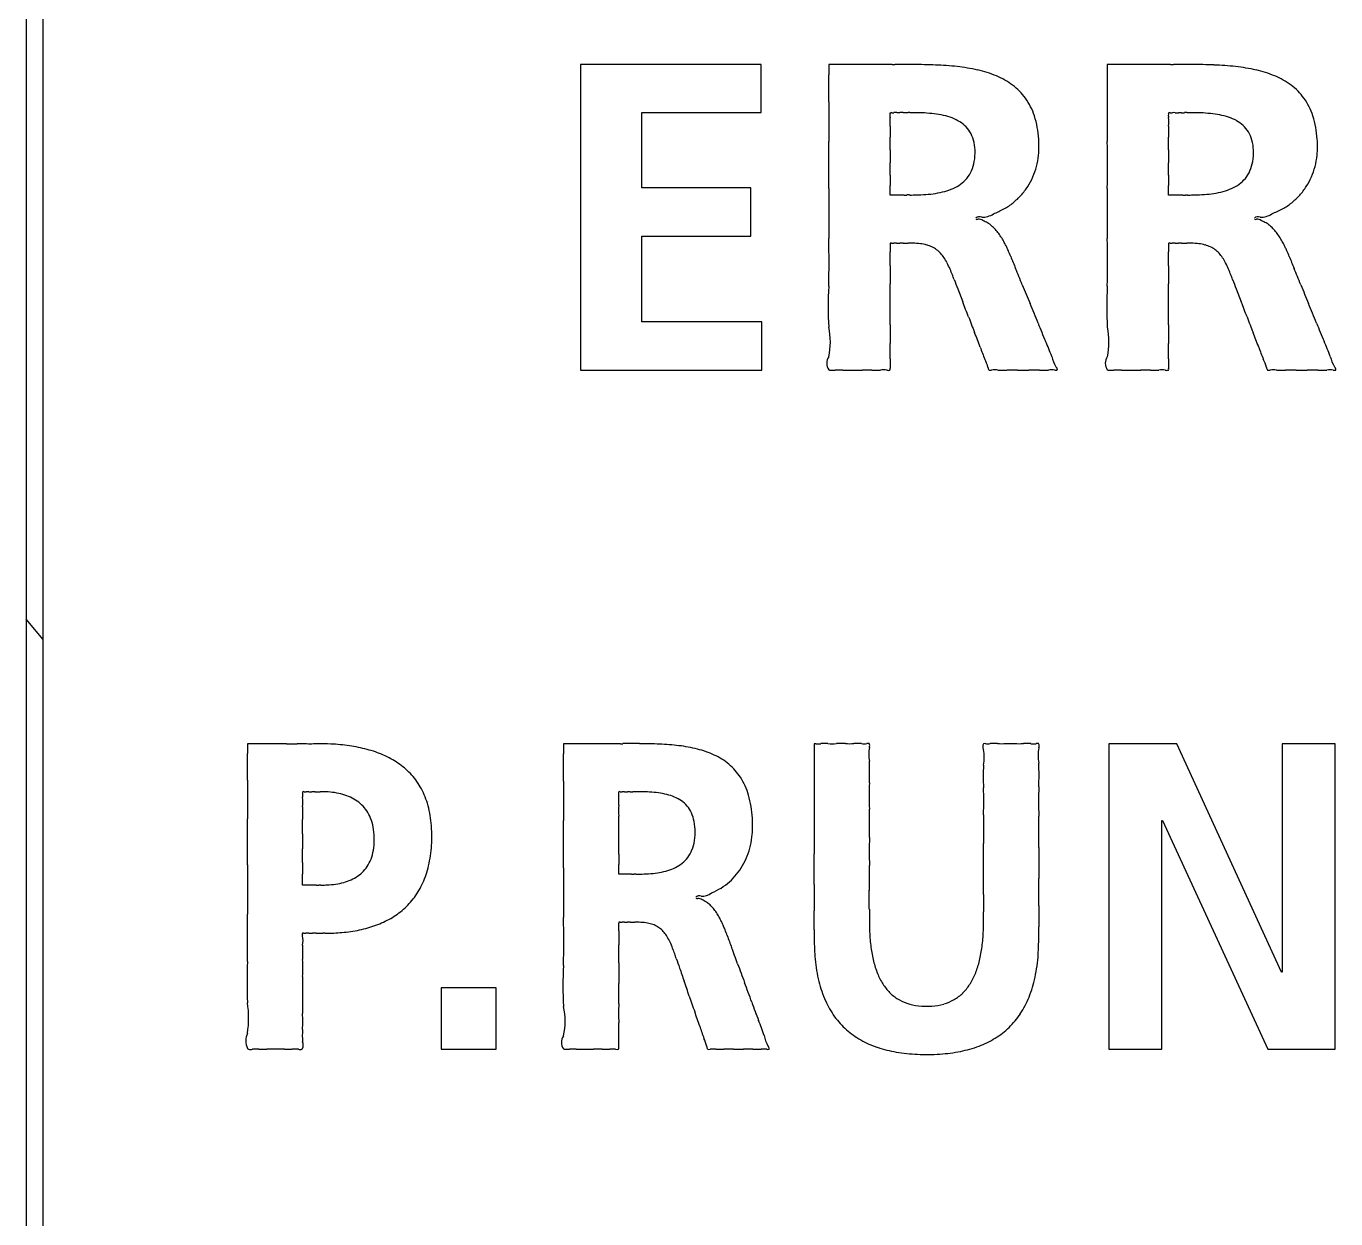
# Model space of a CAD drawing. Header units: millimetres. Extents: x -11 to 5160, y -11 to 2043.
# Drawn here: x 4518.649 to 4522.526, y 1661.252 to 1664.783 of the extents above; entities that cross this region are included whole.
import ezdxf

# ---------------------------------------------------------------- set-up
doc = ezdxf.new("R2010")
doc.units = ezdxf.units.MM

msp = doc.modelspace()

# ---------------------------------------------------------------- linework, layer by layer
at = {"color": 7, "linetype": 'Continuous'}
for p, q in [((4518.6494, 1676.1281), (4518.6494, 1650.2934)), ((4518.6997, 1650.2934), (4518.6997, 1676.1281)), ((4520.8248, 1664.6692), (4520.2907, 1664.6692)), ((4520.2907, 1664.6692), (4520.2907, 1663.7646)), ((4520.8248, 1664.5267), (4520.8248, 1664.6692)), ((4521.0254, 1664.6692), (4521.0254, 1664.6391)), ((4521.0319, 1664.6692), (4521.0254, 1664.6692)), ((4521.1937, 1664.6692), (4521.0319, 1664.6692)), ((4521.8499, 1664.6692), (4521.8499, 1664.6391)), ((4521.8564, 1664.6692), (4521.8499, 1664.6692)), ((4522.0182, 1664.6692), (4521.8564, 1664.6692)), ((4520.4722, 1664.3037), (4520.4722, 1664.5267)), ((4520.4722, 1664.5267), (4520.8248, 1664.5267)), ((4521.2069, 1664.5254), (4521.2076, 1664.5267)), ((4522.0313, 1664.5254), (4522.032, 1664.5267)), ((4520.7949, 1664.3037), (4520.4722, 1664.3037)), ((4520.7949, 1664.1611), (4520.7949, 1664.3037)), ((4521.2069, 1664.2829), (4521.2069, 1664.2906)), ((4522.0313, 1664.2829), (4522.0313, 1664.2906)), ((4521.2487, 1664.2829), (4521.2069, 1664.2829)), ((4522.0732, 1664.2829), (4522.0313, 1664.2829)), ((4520.4722, 1663.9072), (4520.4722, 1664.1611)), ((4520.4722, 1664.1611), (4520.7949, 1664.1611)), ((4521.4071, 1664.0049), (4521.422, 1663.9664)), ((4522.2316, 1664.0049), (4522.2465, 1663.9664)), ((4520.8274, 1663.9072), (4520.4722, 1663.9072)), ((4520.8274, 1663.7646), (4520.8274, 1663.9072)), ((4520.2907, 1663.7646), (4520.8274, 1663.7646)), ((4518.6997, 1662.9669), (4518.6494, 1663.0268)), ((4519.3045, 1662.6587), (4519.3045, 1662.6295)), ((4519.3112, 1662.6587), (4519.3045, 1662.6587)), ((4519.4196, 1662.6587), (4519.3112, 1662.6587)), ((4520.2402, 1662.6587), (4520.2402, 1662.6287)), ((4520.246, 1662.6587), (4520.2402, 1662.6587)), ((4520.3916, 1662.6587), (4520.246, 1662.6587)), ((4520.9822, 1662.6587), (4520.9822, 1662.4259)), ((4520.9875, 1662.6587), (4520.9822, 1662.6587)), ((4522.0554, 1662.6587), (4521.8549, 1662.6587)), ((4521.8549, 1662.6587), (4521.8549, 1661.7541)), ((4522.3656, 1661.9824), (4522.0554, 1662.6587)), ((4522.5242, 1662.6587), (4522.3679, 1662.6587)), ((4522.3679, 1662.6587), (4522.3679, 1661.9824)), ((4522.5242, 1661.7541), (4522.5242, 1662.6587)), ((4519.4677, 1662.5149), (4519.4684, 1662.5164)), ((4520.4034, 1662.5151), (4520.404, 1662.5164)), ((4522.0111, 1661.7541), (4522.0111, 1662.4308)), ((4522.0111, 1662.4308), (4522.0135, 1662.4308)), ((4522.0135, 1662.4308), (4522.3248, 1661.7541)), ((4519.4677, 1662.2402), (4519.4677, 1662.2724)), ((4520.4034, 1662.2726), (4520.4034, 1662.301)), ((4520.4411, 1662.2726), (4520.4034, 1662.2726)), ((4519.499, 1662.2402), (4519.4677, 1662.2402)), ((4519.5182, 1662.0977), (4519.5272, 1662.0977)), ((4522.3679, 1661.9824), (4522.3656, 1661.9824)), ((4520.0409, 1661.9356), (4519.8776, 1661.9356)), ((4519.8776, 1661.9356), (4519.8776, 1661.7541)), ((4520.0409, 1661.7541), (4520.0409, 1661.9356)), ((4519.8776, 1661.7541), (4520.0409, 1661.7541)), ((4521.8549, 1661.7541), (4522.0111, 1661.7541)), ((4522.3248, 1661.7541), (4522.5242, 1661.7541))]:
    msp.add_line(p, q, dxfattribs=at)
for centre, radius, start, end in [((3833.9958, 1664.5988), 687.0296, 359.996637, 0.003363), ((4521.2031, 1498.3243), 166.3449, 89.996752, 90.003248), ((4521.2168, 1690.4751), 25.806, 269.9907, 270.0093), ((4521.2408, 1654.8479), 9.8213, 89.79577, 90.11567), ((4521.2709, 1662.829), 1.8401, 87.8127, 89.8478), ((4521.3071, 1663.7609), 0.9075, 83.7893, 87.8503), ((4521.3481, 1664.1311), 0.535, 77.2599, 83.8665), ((4521.3929, 1664.3266), 0.3345, 67.3918, 77.3615), ((4521.4347, 1664.4267), 0.226, 53.4404, 67.428), ((3834.8439, 1664.5988), 687.0061, 359.996637, 0.003363), ((4522.0276, 1498.4139), 166.2553, 89.996751, 90.003249), ((4522.0412, 1690.4612), 25.7921, 269.99069, 270.00931), ((4522.0653, 1654.8543), 9.8149, 89.7957, 90.1157), ((4522.0954, 1662.8296), 1.8396, 87.8123, 89.8477), ((4522.1315, 1663.7609), 0.9075, 83.7891, 87.8499), ((4522.1725, 1664.131), 0.5351, 77.2607, 83.8663), ((4522.2173, 1664.3265), 0.3346, 67.3947, 77.3622), ((4522.2592, 1664.4266), 0.2261, 53.4463, 67.431), ((4521.4595, 1664.4617), 0.1831, 36.0404, 53.1436), ((4522.284, 1664.4617), 0.1832, 36.0479, 53.1498), ((4719.5477, 1664.4999), 198.5223, 179.983099, 180.016901), ((4521.4497, 1664.4568), 0.1939, 18.0664, 35.5025), ((4720.3654, 1664.4999), 198.5155, 179.983099, 180.016901), ((4522.2742, 1664.4568), 0.1939, 18.0722, 35.5101), ((4521.2341, 1664.5187), 0.028, 166.2446, 193.7554), ((4521.2096, 1664.5222), 0.00485, 66.3424, 113.6576), ((4521.2148, 1664.551), 0.0246, 262.3301, 277.6699), ((4521.2222, 1664.4207), 0.1061, 87.7396, 92.2604), ((4521.2311, 1664.9508), 0.4241, 269.3709, 270.6291), ((4521.2404, 1662.9114), 1.6153, 89.8333, 90.1667), ((4521.2495, 1670.5521), 6.0254, 269.95899, 270.04101), ((4521.2573, 1633.0191), 31.5075, 89.99364, 90.00636), ((4521.263, 1649.7063), 14.8204, 89.99131, 90.00869), ((4521.2655, 1662.7871), 1.7395, 89.7765, 90.0079), ((4521.2702, 1663.7416), 0.785, 87.7177, 89.851), ((4521.2829, 1664.0514), 0.475, 84.251, 87.7533), ((4521.2999, 1664.2177), 0.3078, 79.0472, 84.2961), ((4521.3196, 1664.3184), 0.2052, 71.6015, 79.1158), ((4522.0585, 1664.5187), 0.028, 166.2225, 193.7775), ((4522.034, 1664.5222), 0.00486, 66.3435, 113.6565), ((4522.0392, 1664.551), 0.0246, 262.3303, 277.6697), ((4522.0467, 1664.4205), 0.1062, 87.7397, 92.2603), ((4522.0555, 1664.9514), 0.4248, 269.3709, 270.6291), ((4522.0649, 1662.909), 1.6176, 89.8333, 90.1667), ((4522.0739, 1670.5608), 6.0342, 269.95899, 270.04101), ((4522.0817, 1632.977), 31.5497, 89.99364, 90.00636), ((4522.0875, 1649.6804), 14.8462, 89.99131, 90.00869), ((4522.09, 1662.7865), 1.7401, 89.7765, 90.0079), ((4522.0947, 1663.7418), 0.7848, 87.7174, 89.8511), ((4522.1074, 1664.0517), 0.4747, 84.2492, 87.753), ((4522.1244, 1664.218), 0.3075, 79.0424, 84.2943), ((4522.1441, 1664.3186), 0.205, 71.5921, 79.1111), ((4521.8932, 1664.4706), 0.6865, 178.6211, 181.3789), ((4521.0522, 1664.4996), 0.1552, 355.3902, 4.6098), ((4521.3402, 1664.3799), 0.1403, 61.2571, 71.6678), ((4521.358, 1664.4124), 0.1033, 47.6608, 61.233), ((4521.3671, 1664.423), 0.0893, 31.6482, 47.3944), ((4521.3705, 1664.4328), 0.2767, 3.2885, 17.6971), ((4522.7165, 1664.4706), 0.6854, 178.6189, 181.3811), ((4521.8769, 1664.4996), 0.1549, 355.3827, 4.6173), ((4522.1647, 1664.3801), 0.1402, 61.2415, 71.6582), ((4522.1825, 1664.4125), 0.1032, 47.64, 61.217), ((4522.1915, 1664.4231), 0.0893, 31.6275, 47.3731), ((4522.195, 1664.4328), 0.2766, 3.2899, 17.7025), ((4465.1463, 1664.3717), 55.8792, 359.92852, 0.07148), ((4518.4276, 1664.4353), 2.7794, 359.6123, 0.3877), ((4521.3609, 1664.4199), 0.0963, 15.5231, 31.2736), ((4521.3258, 1664.4109), 0.1325, 1.9959, 15.2345), ((4521.3654, 1664.4271), 0.2822, 354.5785, 4.3885), ((4465.9727, 1664.3717), 55.8773, 359.92851, 0.07149), ((4519.2565, 1664.4353), 2.7748, 359.6116, 0.3884), ((4522.1852, 1664.4199), 0.0963, 15.5098, 31.2532), ((4522.1501, 1664.4109), 0.1326, 1.9938, 15.2222), ((4522.1899, 1664.4271), 0.2822, 354.5782, 4.3895), ((4531.8713, 1664.3971), 10.6644, 179.89611, 180.10389), ((4521.3036, 1664.408), 0.1548, 350.3287, 2.7731), ((4532.6783, 1664.3971), 10.647, 179.89594, 180.10406), ((4522.1279, 1664.408), 0.1549, 350.3365, 2.7707), ((4481.9706, 1664.3597), 39.2363, 359.97356, 0.02644), ((4521.3416, 1664.4012), 0.1162, 336.1756, 350.487), ((4521.4373, 1664.4202), 0.2098, 336.501, 345.4445), ((4521.4276, 1664.4228), 0.2199, 345.4416, 354.1736), ((4482.8589, 1664.3597), 39.1725, 359.97352, 0.02648), ((4522.1659, 1664.4012), 0.1162, 336.192, 350.4952), ((4522.2618, 1664.4202), 0.2098, 336.5012, 345.4446), ((4522.252, 1664.4228), 0.2199, 345.4417, 354.1736), ((4660.1769, 1664.3264), 138.9699, 179.99377, 180.00623), ((4521.3569, 1664.3969), 0.1007, 305.7278, 320.0325), ((4521.3598, 1664.3938), 0.0965, 320.3355, 335.8236), ((4521.4429, 1664.4179), 0.2037, 327.3755, 336.4667), ((4660.7753, 1664.3264), 138.7439, 179.993759, 180.006241), ((4522.1814, 1664.3968), 0.1007, 305.7459, 320.0528), ((4522.1842, 1664.3938), 0.0965, 320.356, 335.8405), ((4522.2674, 1664.4179), 0.2037, 327.3759, 336.4669), ((4536.1425, 1664.2281), 15.1172, 179.72029, 180.27971), ((4041.26, 1664.301), 479.9469, 359.998763, 0.001237), ((4521.286, 1664.6445), 0.361, 274.2413, 278.7994), ((4521.3035, 1664.5331), 0.2482, 278.7489, 285.1784), ((4521.3233, 1664.4606), 0.1731, 285.1153, 293.9445), ((4521.3428, 1664.417), 0.1253, 293.9158, 305.608), ((4521.4494, 1664.4136), 0.1959, 317.9846, 327.4159), ((4536.9664, 1664.2281), 15.1167, 179.72028, 180.27972), ((4042.8649, 1664.301), 479.1664, 359.998761, 0.001239), ((4522.1105, 1664.6442), 0.3607, 274.2423, 278.8027), ((4522.128, 1664.5328), 0.248, 278.7521, 285.1854), ((4522.1478, 1664.4605), 0.1729, 285.1224, 293.9567), ((4522.1672, 1664.4169), 0.1252, 293.9283, 305.6256), ((4522.2739, 1664.4136), 0.1959, 317.9852, 327.4163), ((4521.2528, 1736.0585), 71.7756, 269.996777, 270.003223), ((4521.2599, 1648.0837), 16.1993, 89.98922, 90.01078), ((4521.2645, 1667.1702), 2.8872, 269.9677, 270.0323), ((4521.2663, 1665.1219), 0.839, 269.9913, 271.1912), ((4521.2731, 1664.8128), 0.5298, 271.149, 274.2864), ((4521.465, 1664.3878), 0.1662, 298.3249, 309.7988), ((4521.4367, 1664.4263), 0.2138, 309.0222, 317.7403), ((4522.0772, 1736.0836), 71.8007, 269.996773, 270.003227), ((4522.0843, 1648.078), 16.2049, 89.98921, 90.01079), ((4522.089, 1667.1712), 2.8883, 269.9677, 270.0323), ((4522.0908, 1665.1218), 0.8389, 269.9913, 271.1913), ((4522.0976, 1664.8125), 0.5295, 271.149, 274.2874), ((4522.2895, 1664.3878), 0.1662, 298.3256, 309.7995), ((4522.2612, 1664.4263), 0.2138, 309.0229, 317.7409), ((4521.4713, 1664.2049), 0.014, 61.2552, 138.166), ((4521.4644, 1664.2151), 0.00491, 224.1697, 301.621), ((4521.4691, 1664.1891), 0.022, 54.5719, 95.5939), ((4521.4803, 1664.2748), 0.0576, 267.6878, 304.141), ((4520.8152, 1665.7731), 1.6961, 294.2816, 295.4434), ((4522.2957, 1664.2049), 0.014, 61.2557, 138.1663), ((4522.2889, 1664.2151), 0.00491, 224.1699, 301.6183), ((4522.2936, 1664.1891), 0.0219, 54.5627, 95.5919), ((4522.3048, 1664.2748), 0.0576, 267.6883, 304.1417), ((4521.6397, 1665.7731), 1.696, 294.2823, 295.4441), ((4521.287, 1663.7925), 0.458, 62.9465, 64.8274), ((4521.4573, 1664.1351), 0.0756, 48.3396, 59.7892), ((4521.4215, 1664.0918), 0.1317, 42.5686, 49.232), ((4521.4092, 1664.0812), 0.1479, 36.3147, 42.3452), ((4522.1125, 1663.7948), 0.4554, 62.9269, 64.8171), ((4522.2818, 1664.1351), 0.0755, 48.315, 59.7692), ((4522.2459, 1664.0918), 0.1317, 42.546, 49.2072), ((4522.2335, 1664.0811), 0.1481, 36.3017, 42.3227), ((4517.1161, 1664.0835), 3.91, 358.9624, 1.0376), ((4521.9537, 1664.1262), 0.7468, 179.121, 180.879), ((4521.2112, 1664.1382), 0.00433, 149.0651, 187.2375), ((4521.2094, 1664.1355), 0.00532, 69.0497, 110.9503), ((4521.2146, 1664.1681), 0.0279, 263.2232, 276.7768), ((4521.2221, 1664.0196), 0.1209, 88.0017, 91.9983), ((4521.231, 1664.6244), 0.484, 269.4449, 270.5551), ((4521.2404, 1662.2804), 1.86, 89.855, 90.145), ((4521.2494, 1672.3865), 8.246, 269.97034, 270.02966), ((4521.257, 1676.6581), 12.5177, 269.98456, 270.01544), ((4521.2624, 1662.5298), 1.6106, 89.928, 90.072), ((4521.2644, 1663.7673), 0.3732, 88.4403, 89.9934), ((4521.2691, 1663.928), 0.2124, 82.6144, 88.5384), ((4521.2788, 1664.0012), 0.1385, 74.8069, 82.6946), ((4521.2894, 1664.0405), 0.0979, 64.8127, 74.7574), ((4521.3687, 1664.0511), 0.1984, 31.8689, 36.4047), ((4521.3249, 1664.0238), 0.25, 28.2946, 31.8796), ((4521.2464, 1663.9816), 0.3391, 25.6962, 28.2837), ((4517.9407, 1664.0835), 3.9099, 358.9624, 1.0376), ((4522.764, 1664.1262), 0.7328, 179.1041, 180.8959), ((4522.0356, 1664.1382), 0.00433, 149.0626, 187.2062), ((4522.0338, 1664.1355), 0.00532, 69.0381, 110.9619), ((4522.039, 1664.1681), 0.0279, 263.2194, 276.7806), ((4522.0465, 1664.0195), 0.121, 88.0006, 91.9994), ((4522.0554, 1664.6248), 0.4844, 269.4445, 270.5555), ((4522.0648, 1662.2787), 1.8617, 89.8549, 90.1451), ((4522.0738, 1672.3941), 8.2537, 269.97033, 270.02967), ((4522.0815, 1676.6676), 12.5272, 269.98455, 270.01545), ((4522.0869, 1662.5285), 1.6119, 89.9279, 90.0721), ((4522.0889, 1663.7672), 0.3732, 88.4404, 89.9934), ((4522.0936, 1663.928), 0.2124, 82.6143, 88.5385), ((4522.1033, 1664.0012), 0.1385, 74.8069, 82.6945), ((4522.1139, 1664.0405), 0.0979, 64.8127, 74.7574), ((4522.1925, 1664.0506), 0.1992, 31.8739, 36.3913), ((4522.148, 1664.0229), 0.2516, 28.3224, 31.8858), ((4522.065, 1663.9783), 0.3459, 25.7681, 28.3061), ((4517.107, 1664.0941), 4.0999, 359.7119, 0.2881), ((4521.2959, 1664.0548), 0.0821, 53.5779, 64.6433), ((4521.294, 1664.0529), 0.0848, 42.703, 53.3522), ((4521.2774, 1664.0378), 0.1072, 33.7109, 42.5792), ((4521.233, 1664.0083), 0.1605, 27.2046, 33.6967), ((4521.2692, 1663.9915), 0.3143, 23.6691, 25.8719), ((4520.9984, 1663.8786), 0.6077, 21.458, 23.1705), ((4524.9828, 1665.4834), 3.6878, 202.0176, 202.6108), ((4518.0089, 1664.0941), 4.0225, 359.7063, 0.2937), ((4522.1203, 1664.0548), 0.0821, 53.5779, 64.6433), ((4522.1185, 1664.0529), 0.0848, 42.703, 53.3522), ((4522.1019, 1664.0378), 0.1072, 33.7109, 42.5791), ((4522.0575, 1664.0083), 0.1605, 27.2043, 33.697), ((4522.0978, 1663.9929), 0.31, 23.7303, 25.9648), ((4521.8472, 1663.8887), 0.5814, 21.4074, 23.1974), ((4525.6607, 1665.4225), 3.5291, 201.9925, 202.6123), ((4540.1628, 1664.0467), 18.9559, 179.91889, 180.08111), ((4521.1422, 1663.9611), 0.2628, 22.8559, 27.2929), ((4520.8573, 1663.8413), 0.572, 21.0348, 22.8342), ((4507.8824, 1658.4162), 14.8154, 22.21326, 22.4152), ((4540.6114, 1664.0467), 18.5801, 179.91725, 180.08275), ((4521.9665, 1663.9611), 0.263, 22.8572, 27.2917), ((4521.6848, 1663.8425), 0.5686, 21.0291, 22.839), ((4509.2322, 1658.635), 14.2464, 22.19739, 22.40738), ((4171.7891, 1663.9897), 349.4178, 359.995062, 0.004938), ((4517.5763, 1662.5681), 4.0913, 20.9829, 21.1843), ((4546.3361, 1673.6322), 26.7233, 201.0512, 201.11601), ((4542.8965, 1672.7259), 23.0099, 202.23919, 202.38927), ((4200.9603, 1663.9897), 321.071, 359.994626, 0.005374), ((4518.5632, 1662.6318), 3.9168, 20.9633, 21.1737), ((4546.0317, 1673.1898), 25.5109, 201.03457, 201.10246), ((4543.4024, 1672.5901), 22.6637, 202.2262, 202.37856), ((4521.976, 1663.952), 0.9525, 176.3442, 183.6558), ((4522.8005, 1663.952), 0.9525, 176.3441, 183.6559), ((4494.8259, 1663.9292), 26.381, 359.93386, 0.06614), ((4491.2072, 1652.2918), 32.3918, 21.0414, 21.12581), ((4513.3483, 1660.5325), 8.9553, 22.11479, 22.51366), ((4495.6378, 1663.9292), 26.3935, 359.93389, 0.06611), ((4491.939, 1652.2652), 32.4879, 21.02644, 21.11059), ((4514.1858, 1660.5398), 8.9405, 22.10263, 22.50213), ((4527.3164, 1663.8708), 6.1096, 179.73879, 180.26121), ((4529.0482, 1666.8289), 8.1454, 200.91, 201.25721), ((4523.8419, 1664.774), 2.3632, 201.6059, 203.0226), ((4528.1339, 1663.8708), 6.1026, 179.7385, 180.2615), ((4529.8738, 1666.8271), 8.1458, 200.89494, 201.2421), ((4524.666, 1664.7733), 2.3626, 201.5939, 203.0108), ((4520.8213, 1663.8477), 0.2088, 347.9485, 12.0515), ((4519.5312, 1663.1085), 2.073, 20.4442, 21.723), ((4521.6458, 1663.8477), 0.2088, 347.9481, 12.0519), ((4520.3557, 1663.1091), 2.0727, 20.4291, 21.7079), ((4519.7861, 1663.8207), 1.4209, 359.1003, 0.8997), ((4521.9425, 1663.9928), 0.4955, 198.8612, 203.3061), ((4521.1532, 1663.6127), 0.5659, 19.8563, 24.7721), ((4520.6123, 1663.8207), 1.4192, 359.0992, 0.9008), ((4522.7669, 1663.9926), 0.4954, 198.846, 203.2911), ((4521.9776, 1663.6128), 0.5658, 19.8444, 24.7604), ((4521.0528, 1663.7847), 0.0336, 144.7464, 215.2536), ((4521.4873, 1663.7845), 0.2807, 177.1756, 182.8244), ((4521.3958, 1663.7476), 0.1039, 13.9377, 28.2295), ((4521.7996, 1663.8341), 0.1179, 194.3504, 210.2781), ((4521.8773, 1663.7847), 0.0336, 144.7455, 215.2545), ((4522.3113, 1663.7845), 0.2804, 177.1721, 182.8279), ((4522.2202, 1663.7476), 0.1039, 13.9222, 28.2148), ((4522.624, 1663.834), 0.1178, 194.3382, 210.2666), ((4521.0313, 1663.7861), 0.0216, 254.258, 266.0411), ((4521.0372, 1663.8833), 0.119, 266.4336, 273.5664), ((4521.0559, 1663.1823), 0.5824, 88.8905, 91.1095), ((4521.0809, 1666.5807), 2.8162, 269.7206, 270.2794), ((4521.1094, 1673.5235), 9.7589, 269.91327, 270.08672), ((4521.1386, 1662.4612), 1.3035, 89.3675, 90.6325), ((4521.1655, 1664.0748), 0.3105, 267.6763, 272.3237), ((4521.1875, 1663.6959), 0.0693, 82.2324, 97.7676), ((4521.2016, 1663.7756), 0.0119, 246.7006, 293.2994), ((4521.1967, 1663.7686), 0.0104, 337.1513, 11.633), ((4521.5094, 1663.773), 0.0127, 181.5154, 221.1794), ((4521.5037, 1663.777), 0.013, 252.8184, 287.1816), ((4521.5169, 1663.6767), 0.0884, 83.9067, 96.0933), ((4521.5396, 1664.1721), 0.4077, 268.1258, 271.8742), ((4521.5687, 1662.1707), 1.594, 89.4354, 90.5646), ((4521.6009, 1667.2653), 3.5007, 269.73, 270.27), ((4521.6331, 1661.9739), 1.7908, 89.4975, 90.5025), ((4521.6621, 1664.2298), 0.4654, 268.358, 271.642), ((4521.6849, 1663.6644), 0.1006, 84.6501, 95.3499), ((4521.6981, 1663.7785), 0.0144, 254.5296, 285.4704), ((4521.6882, 1663.7649), 0.0138, 358.8868, 45.3262), ((4521.8558, 1663.7861), 0.0216, 254.2541, 266.0353), ((4521.8617, 1663.8832), 0.1188, 266.4305, 273.5695), ((4521.8804, 1663.1831), 0.5816, 88.8895, 91.1105), ((4521.9054, 1666.5765), 2.8119, 269.7203, 270.2797), ((4521.9339, 1673.531), 9.7664, 269.91338, 270.08662), ((4521.963, 1662.4615), 1.3031, 89.3676, 90.6324), ((4521.99, 1664.0747), 0.3104, 267.6768, 272.3232), ((4522.0119, 1663.6959), 0.0693, 82.2339, 97.7661), ((4522.026, 1663.7756), 0.0119, 246.7052, 293.2948), ((4522.0212, 1663.7686), 0.0104, 337.1493, 11.6405), ((4522.3338, 1663.773), 0.0127, 181.4991, 221.1656), ((4522.3281, 1663.777), 0.013, 252.8156, 287.1844), ((4522.3413, 1663.6767), 0.0884, 83.9057, 96.0943), ((4522.364, 1664.172), 0.4077, 268.1255, 271.8745), ((4522.3931, 1662.1709), 1.5938, 89.4353, 90.5647), ((4522.4253, 1667.2648), 3.5002, 269.7299, 270.2701), ((4522.4575, 1661.9741), 1.7905, 89.4974, 90.5026), ((4522.4865, 1664.2297), 0.4653, 268.3578, 271.6422), ((4522.5093, 1663.6644), 0.1006, 84.6494, 95.3506), ((4522.5225, 1663.7785), 0.0144, 254.5277, 285.4723), ((4522.5126, 1663.7649), 0.0138, 358.8744, 45.3147), ((4519.4356, 1953.3526), 290.6939, 269.996839, 270.003161), ((4519.4656, 1591.3099), 71.3488, 89.988806, 90.011194), ((4519.4899, 1678.5354), 15.8767, 269.96285, 270.03715), ((4519.5052, 1659.9822), 2.6765, 89.8908, 90.1092), ((4519.5097, 1661.8312), 0.8275, 87.1061, 89.9557), ((4519.5214, 1662.0662), 0.5922, 81.7252, 87.0855), ((4520.4001, 1529.9945), 132.6642, 89.996335, 90.003665), ((4520.4124, 1683.2396), 20.5809, 269.9895, 270.0105), ((4520.4342, 1654.6101), 8.0487, 89.77774, 90.12885), ((4520.4612, 1661.1663), 1.4923, 87.5781, 89.8356), ((4520.4936, 1661.9214), 0.7366, 83.1143, 87.6187), ((4520.9947, 1945.4384), 282.7797, 269.998538, 270.001462), ((4521.0124, 1580.9135), 81.7453, 89.992651, 90.007349), ((4521.0354, 1685.6817), 23.023, 269.9689, 270.0311), ((4521.0612, 1656.4246), 6.2342, 89.8782, 90.1218), ((4521.0872, 1664.2735), 1.6148, 269.5476, 270.4524), ((4521.1109, 1662.2645), 0.3944, 88.4035, 91.5965), ((4521.1299, 1662.7451), 0.0867, 264.7292, 275.2708), ((4521.1415, 1662.6453), 0.0139, 74.6152, 105.3848), ((4521.1336, 1662.6529), 0.013, 335.8211, 26.5212), ((4521.4977, 1662.6501), 0.0165, 148.6045, 211.3955), ((4521.4863, 1662.6426), 0.0163, 80.5365, 99.4635), ((4521.4962, 1662.7795), 0.121, 266.5814, 273.4186), ((4521.5139, 1662.0931), 0.5657, 88.9381, 91.0619), ((4521.5369, 1664.8182), 2.1595, 269.6684, 270.3316), ((4521.5626, 1658.7964), 3.8623, 89.8034, 90.1966), ((4521.5886, 1664.2965), 1.6378, 269.554, 270.446), ((4521.6124, 1662.2403), 0.4186, 88.4957, 91.5043), ((4521.6313, 1662.7507), 0.0924, 265.0503, 274.9497), ((4521.643, 1662.6444), 0.0148, 75.57, 104.43), ((4521.6343, 1662.6523), 0.0139, 334.6799, 27.4365), ((3554.9081, 1662.5902), 964.3964, 359.997665, 0.002335), ((4519.5416, 1662.2016), 0.4553, 75.0869, 81.7928), ((4519.5708, 1662.3106), 0.3424, 66.5814, 75.1151), ((4519.6012, 1662.3806), 0.2662, 56.0229, 66.5875), ((3837.5906, 1662.5884), 682.6495, 359.996616, 0.003384), ((4520.5301, 1662.2182), 0.4376, 75.9017, 83.1928), ((4520.5689, 1662.371), 0.2799, 65.1508, 75.9876), ((4520.6025, 1662.4439), 0.1997, 50.4586, 65.11), ((4521.2806, 1662.6271), 0.1367, 171.3751, 188.6249), ((4521.3648, 1662.6185), 0.121, 349.0117, 10.9883), ((4521.789, 1662.6237), 0.1439, 170.9316, 189.0684), ((4519.6251, 1662.4167), 0.2228, 43.5382, 55.9445), ((4520.6168, 1662.4631), 0.1757, 33.1019, 50.0712), ((4520.4743, 1662.5748), 0.6719, 357.2905, 2.7095), ((4522.0521, 1662.5619), 0.5695, 176.6241, 183.3759), ((4520.9403, 1662.5658), 0.7075, 357.1519, 2.8481), ((4798.2866, 1662.4937), 278.982, 179.988249, 180.011751), ((4519.6327, 1662.4249), 0.2117, 30.0044, 43.3535), ((4717.4968, 1662.4895), 197.2566, 179.982991, 180.017009), ((4520.5939, 1662.4501), 0.202, 16.2312, 32.6377), ((4523.9901, 1662.504), 2.8449, 179.2144, 180.7856), ((4519.5059, 1662.5074), 0.0389, 168.8162, 191.1838), ((4519.4703, 1662.5121), 0.00467, 66.4096, 113.5904), ((4519.4753, 1662.5399), 0.0237, 262.3682, 277.6318), ((4519.4824, 1662.4142), 0.1023, 87.7514, 92.2486), ((4519.4909, 1662.9255), 0.4092, 269.3744, 270.6256), ((4519.4999, 1660.9495), 1.5668, 89.8351, 90.1649), ((4519.5085, 1668.8793), 6.3629, 269.96275, 270.03725), ((4519.516, 1695.3071), 32.7907, 269.99414, 270.00586), ((4519.5215, 1659.8989), 2.6175, 89.9528, 90.0472), ((4519.5238, 1662.1011), 0.4153, 89.1135, 90.0123), ((4519.5263, 1662.2694), 0.247, 83.0284, 89.093), ((4519.5318, 1662.3122), 0.2038, 76.042, 83.1023), ((4519.5418, 1662.3522), 0.1626, 67.5522, 76.05), ((4519.5529, 1662.3791), 0.1335, 57.5394, 67.5487), ((4519.6129, 1662.4143), 0.2341, 16.8328, 29.8123), ((4520.4343, 1662.5084), 0.0317, 167.8585, 192.1415), ((4520.4058, 1662.5124), 0.00437, 66.3403, 113.6597), ((4520.4105, 1662.5384), 0.0222, 262.3397, 277.6603), ((4520.4172, 1662.4207), 0.0957, 87.7428, 92.2572), ((4520.4252, 1662.8991), 0.3828, 269.3718, 270.6282), ((4520.4336, 1661.0583), 1.458, 89.8335, 90.1665), ((4520.4417, 1667.9708), 5.4544, 269.9592, 270.0408), ((4520.4488, 1632.0096), 30.5067, 89.99408, 90.00592), ((4520.4539, 1650.9588), 11.5576, 89.98996, 90.01004), ((4520.4562, 1661.1177), 1.3987, 89.7496, 90.0087), ((4520.4604, 1661.8838), 0.6325, 87.4497, 89.8319), ((4520.4717, 1662.1319), 0.3842, 83.5909, 87.4886), ((4520.4868, 1662.2646), 0.2507, 77.8241, 83.6371), ((4520.5041, 1662.3436), 0.1698, 69.6562, 77.8872), ((4520.5214, 1662.3901), 0.1202, 58.5527, 69.6939), ((4520.4957, 1662.4228), 0.3039, 2.9279, 15.9989), ((4519.1149, 1662.4884), 2.3691, 359.0332, 0.9668), ((4524.6395, 1662.4875), 2.9929, 179.1735, 180.8265), ((4520.4262, 1662.4528), 0.9586, 178.881, 181.119), ((4519.2516, 1662.4857), 0.2166, 356.2584, 3.7416), ((4519.5622, 1662.394), 0.1159, 46.1223, 57.4785), ((4519.5657, 1662.398), 0.1106, 33.9045, 46.0009), ((4519.5475, 1662.3953), 0.3022, 5.3743, 16.6912), ((4521.1822, 1662.4603), 0.779, 178.7843, 181.2157), ((4520.2278, 1662.4893), 0.176, 355.9354, 4.0646), ((4520.5349, 1662.4125), 0.0941, 44.5275, 58.4606), ((4520.5389, 1662.417), 0.088, 28.8749, 44.2204), ((4509.8754, 1662.4228), 11.2701, 359.78533, 0.21467), ((4440.6468, 1662.3681), 78.6578, 359.950211, 0.049789), ((4515.5865, 1662.4128), 3.8813, 359.6853, 0.3147), ((4519.5589, 1662.3938), 0.1186, 21.8457, 33.7615), ((4519.5372, 1662.3853), 0.1419, 10.8438, 21.7607), ((4464.7173, 1662.3612), 55.523, 359.92806, 0.07194), ((4517.2498, 1662.4249), 3.1537, 359.6582, 0.3418), ((4520.5264, 1662.4108), 0.1019, 13.9263, 28.573), ((4520.4833, 1662.4006), 0.1462, 1.7716, 13.7382), ((4520.4862, 1662.4168), 0.3137, 355.122, 3.9477), ((5706.1122, 1662.379), 1185.13, 179.997732, 180.002268), ((4530.7745, 1662.406), 9.291, 179.73861, 180.26139), ((4509.9373, 1662.3976), 11.7097, 359.77133, 0.22867), ((4534.3601, 1662.3696), 14.8924, 179.91569, 180.08431), ((4519.4914, 1662.3767), 0.1885, 1.5018, 10.7746), ((4519.447, 1662.3847), 0.4033, 356.067, 5.5343), ((4532.504, 1662.3868), 12.1007, 179.90841, 180.09159), ((4520.4577, 1662.3976), 0.1719, 351.3007, 2.4932), ((4520.5579, 1662.4122), 0.2419, 346.8517, 354.766), ((4464.6757, 1662.3271), 54.792, 359.97855, 0.02145), ((4519.532, 1662.3683), 0.1475, 342.0018, 352.8286), ((4519.482, 1662.3748), 0.1979, 352.76, 1.9849), ((4519.4833, 1662.3793), 0.3667, 347.0846, 356.5273), ((4475.8828, 1662.3493), 44.5206, 359.97669, 0.02331), ((4520.5034, 1662.3902), 0.1257, 338.3677, 351.4871), ((4520.5736, 1662.4084), 0.2258, 338.6394, 346.8656), ((4566.7385, 1662.3392), 45.5931, 179.94795, 180.05205), ((4483.8151, 1662.3228), 37.6685, 359.93798, 0.06202), ((4561.3849, 1662.305), 39.7381, 179.9339, 180.0661), ((4519.5619, 1662.3588), 0.1162, 329.6189, 341.8968), ((4678.0898, 1662.3161), 157.6864, 179.994507, 180.005493), ((4520.5316, 1662.3791), 0.0953, 308.7568, 323.0725), ((4520.5287, 1662.3807), 0.0986, 323.3655, 338.1113), ((4520.5866, 1662.4035), 0.2119, 330.066, 338.6161), ((4213.9973, 1662.287), 306.9848, 359.991577, 0.008423), ((4540.6385, 1662.2271), 21.3341, 179.80473, 180.19527), ((4713.5341, 1662.2895), 194.0664, 179.994944, 180.005056), ((4519.5702, 1662.3554), 0.1074, 304.5807, 316.5889), ((4519.5722, 1662.3531), 0.1044, 316.7499, 329.4585), ((4519.5712, 1662.3596), 0.2766, 335.8197, 346.9828), ((4535.2608, 1662.2177), 15.0208, 179.7185, 180.2815), ((4520.4447, 1720.3574), 58.0849, 269.996411, 270.003589), ((4520.4511, 1649.1632), 13.1094, 89.98799, 90.01201), ((4520.4553, 1664.6091), 2.3365, 269.964, 270.036), ((4520.4569, 1662.9512), 0.6787, 269.9903, 271.3244), ((4520.463, 1662.7016), 0.4289, 271.2781, 274.7644), ((4520.4745, 1662.5665), 0.2934, 274.7165, 279.7682), ((4520.4898, 1662.4784), 0.204, 279.72, 286.7935), ((4520.5068, 1662.4228), 0.1458, 286.7453, 296.3009), ((4520.5223, 1662.3912), 0.1106, 296.3168, 308.577), ((4520.5956, 1662.4005), 0.2028, 312.017, 320.7309), ((4520.6013, 1662.3948), 0.1948, 320.9746, 330.1169), ((5852.1608, 1662.2611), 1331.0154, 179.998425, 180.001575), ((4074.0586, 1662.2469), 447.425, 359.9955, 0.0045), ((4519.5034, 1555.8201), 106.4201, 89.997626, 90.002374), ((4519.5117, 1688.5231), 26.2829, 269.99156, 270.00844), ((4519.5185, 1656.3083), 5.9319, 89.97176, 90.02824), ((4519.523, 1663.2974), 1.0573, 269.9154, 270.0846), ((4519.5244, 1662.5796), 0.3394, 270.0329, 272.7039), ((4519.5284, 1662.4935), 0.2532, 272.7029, 278.4207), ((4519.5365, 1662.4405), 0.1996, 278.3603, 285.3547), ((4519.5484, 1662.3972), 0.1547, 285.3364, 294.0166), ((4519.5608, 1662.3694), 0.1243, 294.024, 304.4984), ((4519.6093, 1662.3429), 0.235, 323.6543, 335.7299), ((4520.1919, 1663.1972), 1.0945, 296.3979, 298.0507), ((4520.6293, 1662.36), 0.1502, 300.9748, 312.8042), ((4595.9543, 1662.203), 74.9722, 179.970275, 180.029725), ((4462.099, 1662.2187), 59.5479, 359.961033, 0.038967), ((4519.6191, 1662.3365), 0.2234, 311.3591, 323.5039), ((4520.6415, 1662.1956), 0.0127, 62.6653, 138.8865), ((4520.6352, 1662.2044), 0.00447, 223.8726, 300.5183), ((4520.639, 1662.1812), 0.0193, 52.4672, 94.7188), ((4520.6483, 1662.258), 0.0511, 268.8908, 306.2529), ((4520.5032, 1661.9106), 0.3218, 60.2432, 62.7029), ((4488.4209, 1662.1968), 32.7245, 359.95143, 0.04857), ((4543.8146, 1662.1863), 22.331, 179.93461, 180.06539), ((4513.7637, 1662.0841), 5.5413, 359.2732, 0.7268), ((4519.609, 1662.3486), 0.2391, 299.9581, 311.2411), ((4520.6256, 1662.1323), 0.0687, 45.2908, 57.0587), ((4520.5872, 1662.0907), 0.1253, 39.5695, 46.2159), ((4520.5712, 1662.0781), 0.1457, 33.4749, 39.3553), ((4520.5246, 1662.0469), 0.2017, 29.2504, 33.5731), ((4504.4941, 1662.1359), 16.4881, 359.90198, 0.09802), ((4526.6651, 1662.1542), 5.5196, 179.8457, 180.1543), ((4518.0768, 1662.149), 3.4069, 359.8015, 0.1985), ((4542.3168, 1662.1475), 20.6699, 179.9149, 180.0851), ((4519.5655, 1662.4479), 0.3479, 281.7439, 290.0413), ((4519.5886, 1662.3846), 0.2804, 290.0448, 299.9061), ((4516.3557, 1662.0731), 3.8851, 358.9557, 1.0443), ((4520.4074, 1662.128), 0.0041, 149.1683, 189.4066), ((4518.1127, 1662.1158), 2.2907, 359.7134, 0.2866), ((4520.4056, 1662.1254), 0.00499, 69.8949, 110.1051), ((4520.4103, 1662.1561), 0.0262, 263.4975, 276.5025), ((4520.4171, 1662.0165), 0.1136, 88.0826, 91.9174), ((4520.4251, 1662.585), 0.455, 269.4674, 270.5326), ((4520.4336, 1660.378), 1.752, 89.8612, 90.1388), ((4520.4417, 1670.179), 8.0489, 269.9726, 270.0274), ((4520.4486, 1671.6041), 9.474, 269.98159, 270.01841), ((4520.4534, 1660.8259), 1.3042, 89.9198, 90.0802), ((4520.4552, 1661.8273), 0.3027, 88.2708, 89.9929), ((4520.4595, 1661.9575), 0.1725, 81.8138, 88.3772), ((4520.468, 1662.0156), 0.1137, 73.2153, 81.891), ((4520.4768, 1662.0454), 0.0827, 62.3988, 73.1316), ((4520.4812, 1662.0543), 0.0728, 50.6115, 62.1868), ((4520.4742, 1662.0186), 0.2595, 25.8982, 29.2655), ((4520.3813, 1661.9736), 0.3628, 23.5162, 25.8848), ((4520.4172, 1661.9881), 0.324, 21.6094, 23.7076), ((4522.0946, 1662.1401), 0.9491, 180.0435, 181.996), ((4520.6617, 1662.1386), 0.822, 357.1305, 359.8989), ((4517.8212, 1662.1003), 3.8257, 359.7537, 0.2463), ((4519.4745, 1662.0935), 0.00793, 148.3721, 210.9554), ((4519.398, 1662.0757), 0.0711, 348.8552, 11.1448), ((4519.4692, 1662.0896), 0.00824, 80.1366, 99.8634), ((4519.4738, 1662.1512), 0.0536, 266.5599, 273.4401), ((4519.4815, 1661.8515), 0.2462, 88.9512, 91.0488), ((4519.4913, 1663.1115), 1.0138, 269.7016, 270.2984), ((4519.5021, 1658.1475), 3.9502, 89.9197, 90.0803), ((4519.513, 1677.8823), 15.7846, 269.98083, 270.01917), ((4519.5305, 1651.4809), 10.6168, 89.98264, 90.01736), ((4519.5351, 1663.6422), 1.5446, 269.9476, 270.0524), ((4519.5368, 1662.6543), 0.5566, 269.9685, 274.8615), ((4519.547, 1662.5356), 0.4375, 274.8444, 281.7781), ((4532.782, 1662.0838), 12.3786, 179.90456, 180.09544), ((4520.4766, 1662.0493), 0.0795, 39.6517, 50.3827), ((4520.4561, 1662.0325), 0.1061, 30.9341, 39.56), ((4520.4054, 1662.0021), 0.1652, 24.7922, 30.9465), ((4520.1561, 1661.8904), 0.6028, 19.3968, 21.1), ((4524.1613, 1663.3382), 3.656, 199.9533, 200.5436), ((4523.623, 1662.0946), 2.6409, 179.7166, 180.2834), ((4521.6787, 1662.0829), 0.6965, 180.113, 185.1213), ((4521.6884, 1662.1269), 0.5428, 182.1015, 186.9616), ((4520.9713, 1662.1239), 0.512, 351.9735, 357.0391), ((4520.8536, 1662.085), 0.7933, 356.3975, 359.9225), ((4519.8129, 1662.041), 0.3458, 176.5324, 183.4676), ((4474.97, 1662.0363), 45.4334, 359.96615, 0.03385), ((4520.3041, 1661.9548), 0.277, 20.7469, 24.8871), ((4519.9931, 1661.8371), 0.6095, 19.065, 20.7326), ((4507.0576, 1656.9814), 14.5908, 20.14728, 20.34957), ((4521.5482, 1662.1091), 0.4014, 186.8571, 192.8767), ((4521.1081, 1662.104), 0.3737, 345.7164, 352.0662), ((4520.6638, 1661.9527), 1.3606, 177.4267, 182.5733), ((4517.9577, 1661.9946), 1.5103, 359.0321, 0.9679), ((4521.1847, 1661.9415), 0.9465, 176.3208, 183.6792), ((4574.6648, 1661.9793), 54.2614, 179.96819, 180.03181), ((4516.4255, 1660.5929), 4.3878, 19.0188, 19.2043), ((4547.9377, 1671.4887), 28.9548, 199.08201, 199.1411), ((4541.3565, 1669.5747), 21.947, 200.17081, 200.32604), ((4521.4302, 1662.0616), 0.4472, 185.246, 193.8513), ((4521.4307, 1662.082), 0.2809, 192.8407, 200.6889), ((4521.2161, 1662.0764), 0.2623, 337.5022, 345.7555), ((4521.1727, 1662.066), 0.4737, 347.9394, 356.2636), ((4531.9145, 1661.9416), 12.4468, 179.87325, 180.12675), ((5101.7836, 1863.3627), 615.0956, 199.109648, 199.113453), ((4521.3567, 1662.0539), 0.2017, 200.6484, 210.656), ((4521.283, 1662.0485), 0.1898, 327.064, 337.5337), ((4521.2854, 1662.0413), 0.3583, 338.2456, 348.0396), ((4501.758, 1661.9187), 18.6454, 359.9064, 0.0936), ((4492.3322, 1652.1371), 29.9217, 19.06642, 19.15668), ((4512.91, 1659.0166), 8.3957, 20.03857, 20.45828), ((4521.3245, 1662.0351), 0.3382, 193.7842, 203.9422), ((4521.3153, 1662.0295), 0.1536, 210.6886, 222.9449), ((4521.2994, 1662.0152), 0.1323, 223.1153, 236.9184), ((4521.3187, 1662.0256), 0.1473, 314.3566, 327.0085), ((4519.0038, 1661.8465), 0.3041, 351.4699, 8.5301), ((4522.6441, 1661.887), 3.1765, 179.5133, 180.4867), ((4525.2067, 1661.8604), 4.8034, 179.6677, 180.3323), ((4527.7908, 1664.373), 7.5887, 198.92748, 199.29562), ((4522.8821, 1662.6317), 2.2115, 199.5017, 200.9951), ((4521.2604, 1662.0071), 0.2682, 204.0252, 215.7475), ((4521.3, 1662.0171), 0.1341, 237.1566, 251.1175), ((4521.3091, 1662.046), 0.1644, 251.3529, 263.7203), ((4521.3144, 1662.0856), 0.2044, 263.4607, 274.4722), ((4521.3181, 1662.0557), 0.1744, 274.0302, 285.9552), ((4521.3277, 1662.0201), 0.1374, 286.1765, 299.972), ((4521.3306, 1662.0141), 0.1309, 300.2042, 314.1587), ((4521.3598, 1662.0119), 0.2783, 326.7041, 338.1735), ((4518.7761, 1661.8362), 0.692, 358.0243, 1.9757), ((4520.0373, 1661.8372), 0.2075, 347.8747, 12.1253), ((4518.8101, 1661.2111), 1.9324, 18.434, 19.7891), ((4521.2375, 1661.9914), 0.2404, 215.8922, 228.329), ((4521.3895, 1661.9931), 0.2432, 314.1988, 326.5744), ((4519.6228, 1661.7942), 0.1561, 173.3201, 186.6799), ((4519.2785, 1661.8103), 1.1251, 358.8635, 1.1365), ((4521.0856, 1661.9554), 0.4619, 196.7566, 201.4665), ((4520.3294, 1661.6338), 0.5295, 17.6571, 22.8398), ((4521.2414, 1661.9968), 0.247, 228.4954, 240.5552), ((4521.3901, 1661.9935), 0.243, 301.8043, 314.0278), ((4519.3528, 1661.779), 0.0532, 155.1614, 204.8386), ((4519.4405, 1661.7662), 0.0289, 340.0144, 19.9856), ((4520.2674, 1661.7743), 0.0334, 144.5973, 215.4027), ((4520.6253, 1661.7741), 0.2224, 176.4329, 183.5671), ((4520.5692, 1661.7428), 0.0969, 11.5379, 26.6852), ((4520.9419, 1661.8171), 0.1103, 191.8514, 208.6454), ((4521.2613, 1662.0331), 0.2885, 240.6589, 251.3934), ((4521.3725, 1662.0229), 0.2773, 290.6335, 301.6844), ((4519.3134, 1661.7636), 0.0112, 217.9714, 237.0747), ((4519.3132, 1661.7718), 0.0186, 251.3785, 288.6215), ((4519.3287, 1661.6629), 0.0917, 84.0391, 95.9609), ((4519.3501, 1662.1534), 0.3994, 268.2951, 271.7049), ((4519.375, 1659.4476), 2.3066, 89.6766, 90.3234), ((4519.4009, 1660.1839), 1.5703, 89.5282, 90.4718), ((4519.4255, 1662.0681), 0.3142, 267.8801, 272.1199), ((4519.4462, 1661.683), 0.0717, 82.7167, 97.2833), ((4519.4606, 1661.7671), 0.014, 247.6896, 292.3104), ((4519.4609, 1661.7601), 0.0078, 309.8839, 330.3515), ((4520.2459, 1661.7741), 0.0201, 253.3571, 264.7871), ((4520.2508, 1661.8442), 0.0903, 265.7711, 274.2289), ((4520.2676, 1661.3134), 0.4409, 88.6819, 91.3181), ((4520.29, 1663.8266), 2.0725, 269.6585, 270.3415), ((4520.3157, 1673.8621), 12.1079, 269.93714, 270.06286), ((4520.3419, 1660.5197), 1.2345, 89.3994, 90.6006), ((4520.3662, 1662.0456), 0.2917, 267.7756, 272.2244), ((4520.3859, 1661.6896), 0.0651, 82.5607, 97.4393), ((4520.3986, 1661.7645), 0.0112, 247.698, 292.302), ((4520.3938, 1661.758), 0.00981, 336.696, 13.2135), ((4520.676, 1661.7618), 0.0119, 178.3677, 220.3422), ((4520.6704, 1661.7658), 0.0121, 253.4432, 286.5568), ((4520.6823, 1661.672), 0.0826, 84.1311, 95.8689), ((4520.7028, 1662.1349), 0.3809, 268.195, 271.805), ((4520.7289, 1660.2647), 1.4895, 89.4564, 90.5436), ((4520.7579, 1665.0307), 3.2766, 269.7404, 270.2596), ((4520.7868, 1660.075), 1.6792, 89.5178, 90.4822), ((4520.813, 1662.1905), 0.4365, 268.4249, 271.5751), ((4520.8334, 1661.6601), 0.0944, 84.8712, 95.1288), ((4520.8453, 1661.7673), 0.0136, 255.2343, 284.7657), ((4520.8359, 1661.7551), 0.013, 355.6269, 44.4857), ((4521.2863, 1662.1078), 0.3672, 251.4062, 260.432), ((4521.3084, 1662.2398), 0.5011, 260.4492, 267.64), ((4521.3147, 1662.3275), 0.589, 267.382, 273.8529), ((4521.3241, 1662.2087), 0.4698, 273.6762, 281.2131), ((4521.3477, 1662.0893), 0.3481, 281.2279, 290.6051)]:
    msp.add_arc(centre, radius, start, end, dxfattribs=at)

doc.saveas('drawing.dxf')
